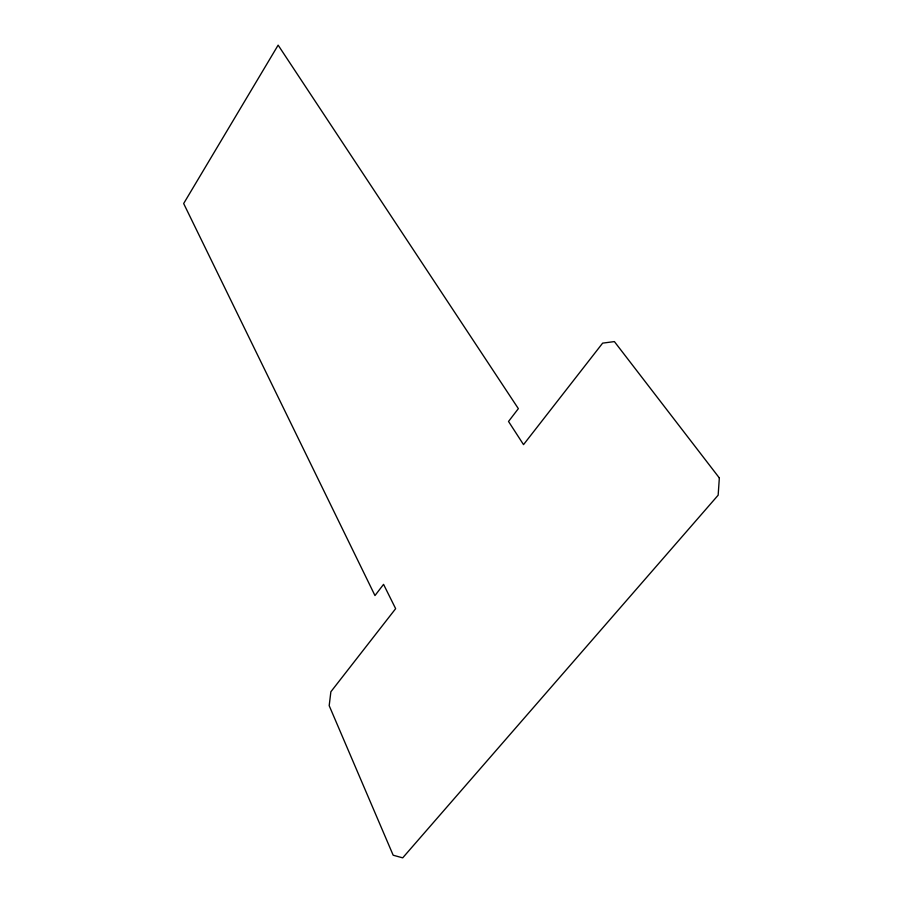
<?xml version="1.0" encoding="UTF-8"?>
<svg xmlns="http://www.w3.org/2000/svg" width="903" height="903" viewBox="0 0 903 903"><rect width="100%" height="100%" fill="white"/><g stroke="black" fill="none" stroke-linecap="round" stroke-linejoin="round"><path stroke-width="1.35" d="M719.341 477.947L718.156 495.183L402.704 857.85L393.177 855.22L329.189 705.672L330.87 691.766L395.649 608.667L383.561 584.365L374.971 595.562L183.659 203.536L278.135 45.15L518.356 408.641L508.524 421.464L523.526 444.626L602.64 343.129L614.39 341.594L719.341 477.947"/></g></svg>
